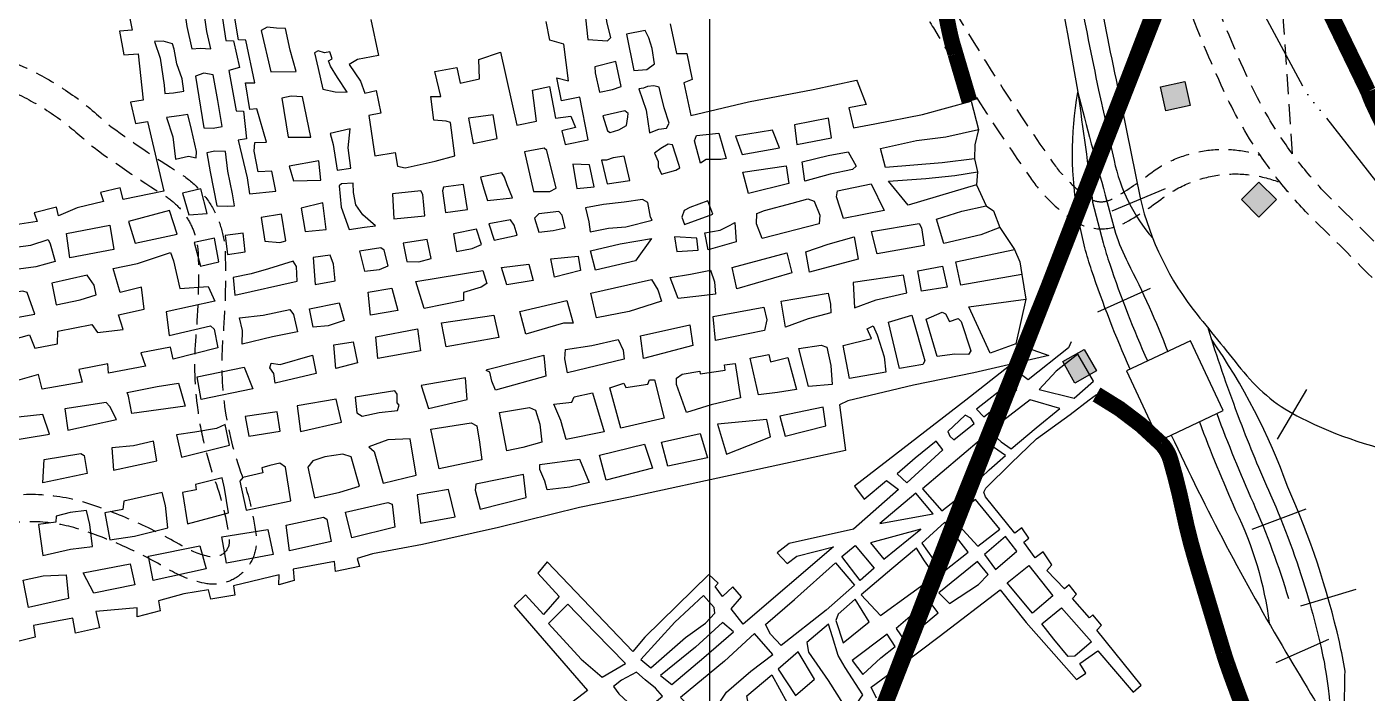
# Model space of a CAD drawing. Header units: inches. Extents: x 10131215 to 10153225, y 3476725 to 3491422.
# Drawn here: x 10147143 to 10148825, y 3484440 to 3485276 of the extents above; entities that cross this region are included whole.
import ezdxf

# ---------------------------------------------------------------- set-up
doc = ezdxf.new("R2010")
doc.units = ezdxf.units.IN
doc.header["$LTSCALE"] = 100
doc.header["$MEASUREMENT"] = 0
for name, pattern in [('CENTER', [2, 1.25, -0.25, 0.25, -0.25]), ('CENTER2', [1.125, 0.75, -0.125, 0.125, -0.125]), ('DASHED2', [0.375, 0.25, -0.125]), ('STREAM', [1.5, 1, -0.125, 0, -0.125, 0, -0.125, 0, -0.125])]:
    doc.linetypes.add(name, pattern=pattern)
doc.layers.get('0').update_dxf_attribs({"color": 60, "linetype": 'CONTINUOUS'})
for name, color, linetype in [('BOUNDARY-CITY', 251, 'CENTER2'), ('BUILDINGS', 7, 'CONTINUOUS'), ('GRID COORDINATES-VA SOUTH NAD27', 252, 'CONTINUOUS'), ('MINE WORKINGS-ADJACENT-GREGORY COAL-6690', 251, 'CONTINUOUS'), ('MINE WORKINGS-ADJACENT-SLICK LIZARD-OM429', 251, 'CONTINUOUS'), ('OUTCROP-UPPER MASON-IMBODEN', 7, 'CONTINUOUS'), ('PROPERTY LINES-MINERAL', 1, 'CENTER'), ('RAILROADS', 30, 'CONTINUOUS'), ('ROADS', 34, 'DASHED2'), ('WATER-SURFACE', 140, 'STREAM')]:
    doc.layers.add(name, color=color, linetype=linetype)

# ---------------------------------------------------------------- blocks, each defined once
blk = doc.blocks.new('RRTIC')
blk.add_line((0, -36.2), (0, 36.2))

msp = doc.modelspace()

# ---------------------------------------------------------------- linework, layer by layer
at = {"layer": 'BOUNDARY-CITY', "const_width": 10.3, "flags": 128}
msp.add_lwpolyline([(10148420.8, 3484951.7), (10148777.9, 3485880.1), (10148796.5, 3485897.3), (10149368.4, 3485676.6), (10150282.5, 3485316.3), (10149776.3, 3483985.3), (10149438.3, 3483084.8), (10149398.1, 3482978.8), (10148582.1, 3483281.3), (10147875.8, 3483547), (10148313, 3484683.6)], close=True, dxfattribs=at)
at = {"layer": 'BUILDINGS'}
for points in [[(10148566, 3485200.3), (10148596.2, 3485207.1), (10148602.9, 3485176.8), (10148572.7, 3485170.1)], [(10148667.5, 3485058.8), (10148689.4, 3485080.7), (10148711.3, 3485058.8), (10148689.4, 3485036.9)], [(10148458.5, 3484828.8), (10148443.2, 3484855.7), (10148470.2, 3484871), (10148485.4, 3484844)]]:
    msp.add_lwpolyline(points, close=True, dxfattribs=at)
for points in [[(10148596.2, 3485207.1), (10148602.9, 3485176.8), (10148566, 3485200.3), (10148572.7, 3485170.1)], [(10148689.4, 3485080.7), (10148711.3, 3485058.8), (10148667.5, 3485058.8), (10148689.4, 3485036.9)], [(10148443.2, 3484855.7), (10148470.2, 3484871), (10148458.5, 3484828.8), (10148485.4, 3484844)]]:
    msp.add_solid(points, dxfattribs=at)
at = {"layer": 'GRID COORDINATES-VA SOUTH NAD27'}
msp.add_line((10148000, 3476730), (10148000, 3490730), dxfattribs=at)
at = {"layer": 'MINE WORKINGS-ADJACENT-GREGORY COAL-6690', "flags": 128}
for points in [[(10147264.6, 3485323.9), (10147275.1, 3485271.3), (10147259, 3485270.1), (10147264.7, 3485240.6), (10147282.4, 3485241.8), (10147288.8, 3485183.5), (10147273.1, 3485180.9), (10147279.1, 3485154.2), (10147294.3, 3485156.9), (10147314.9, 3485069.3), (10147263.6, 3485059.2), (10147259.8, 3485073.7), (10147235.4, 3485067.6), (10147239.2, 3485056.5), (10147206, 3485048.6), (10147182.4, 3485038.4), (10147179.9, 3485049.3), (10147151.9, 3485042.3), (10147155.9, 3485031.5), (10147106.4, 3485023.9)], [(10147386.2, 3485299.7), (10147392.5, 3485258.2), (10147402.3, 3485258), (10147409.7, 3485224.4), (10147396.5, 3485220.8), (10147405.4, 3485170.1), (10147414.8, 3485169.7), (10147418.4, 3485135.2), (10147408.1, 3485133.2), (10147419.4, 3485086.3), (10147422.4, 3485066.3), (10147455.2, 3485069.4), (10147450.2, 3485094.4), (10147433.2, 3485093.6), (10147428.2, 3485119.8), (10147429.1, 3485130.5), (10147443.6, 3485130.7), (10147431.6, 3485172.7), (10147422.9, 3485171.9), (10147417.3, 3485205.3), (10147429, 3485205.4), (10147417.5, 3485259), (10147408.6, 3485259.3), (10147403.6, 3485288.8)], [(10147574.5, 3485284.8), (10147584.4, 3485239.4), (10147557.8, 3485234.4), (10147547.3, 3485228.4), (10147561.6, 3485207.3), (10147567, 3485192.5), (10147581.1, 3485195.5), (10147587.3, 3485167.3), (10147572.2, 3485164.3), (10147579.7, 3485113.6), (10147605.1, 3485118), (10147607.9, 3485100.7), (10147617.9, 3485098.6), (10147655.3, 3485107), (10147679.9, 3485113.7), (10147674.5, 3485155.5), (10147669, 3485157.4), (10147653.9, 3485158.3), (10147650, 3485188.3), (10147662.6, 3485188), (10147655.1, 3485219.4), (10147682.4, 3485224.6), (10147686.9, 3485204.9), (10147711.2, 3485210.2), (10147710.1, 3485234.5), (10147737.4, 3485243.6), (10147757.7, 3485152.4), (10147782.4, 3485157.1), (10147777.7, 3485196.2), (10147798.8, 3485200.7), (10147806.3, 3485161.1), (10147825.5, 3485163.7), (10147831.4, 3485149.4), (10147814.4, 3485145.3), (10147818.6, 3485127.9), (10147847.4, 3485133.9), (10147836.8, 3485187.5), (10147813.9, 3485182.9), (10147808.2, 3485211.7), (10147822.7, 3485207.9), (10147816.9, 3485253.6), (10147799.5, 3485258.8), (10147794.6, 3485282.1)], [(10147950.5, 3485279.5), (10147958.5, 3485242), (10147971.4, 3485242.2), (10147978, 3485209.7), (10147967.4, 3485205.2), (10147976.5, 3485164.2), (10148048.8, 3485181.4), (10148129.8, 3485197), (10148184.3, 3485208.8), (10148185.3, 3485207.6), (10148196.3, 3485178.2), (10148174.8, 3485174), (10148180.5, 3485148.7), (10148207.4, 3485154.1), (10148267.1, 3485165.7), (10148328.3, 3485182.3), (10148337.3, 3485146.8), (10148332.6, 3485127.7), (10148332.6, 3485127.7), (10148332.2, 3485110), (10148336.1, 3485093.5), (10148335.1, 3485077.4), (10148346.9, 3485051), (10148356.2, 3485044.7), (10148364.2, 3485023.8), (10148382.7, 3484996.4), (10148389.3, 3484980.7), (10148391.6, 3484964.9), (10148397, 3484933.9), (10148384.1, 3484877.8), (10148425.8, 3484863.4)], [(10147101, 3484876.9), (10147146, 3484889.1), (10147153, 3484872.7), (10147181.1, 3484877.8), (10147181.8, 3484893.9), (10147224.2, 3484902.3), (10147231.7, 3484892), (10147263.7, 3484895.9), (10147258, 3484914.5), (10147290, 3484921.4), (10147286.9, 3484949), (10147259.8, 3484942.5), (10147251.1, 3484972.3), (10147281.8, 3484978.7), (10147323.1, 3484992.4), (10147327, 3484982.1), (10147335, 3484947.3), (10147370.6, 3484949.8), (10147378.6, 3484931.6), (10147317.5, 3484918.1), (10147321.6, 3484888.5), (10147373.3, 3484900.5), (10147378, 3484896.5), (10147382.4, 3484872.9), (10147326.6, 3484858.7), (10147323, 3484873.9), (10147285.8, 3484866.7), (10147291.8, 3484849.9), (10147245.5, 3484841.3), (10147244.4, 3484853.1), (10147208.1, 3484846), (10147212.1, 3484829.9), (10147162.1, 3484821.1), (10147157.6, 3484839.7), (10147125.4, 3484830.3)], [(10148425.8, 3484863.4), (10148331.6, 3484841.8), (10148255.9, 3484826.2), (10148173.5, 3484806.6), (10148163.1, 3484801.3), (10148170.4, 3484744.1), (10147900.2, 3484685.6), (10147836.7, 3484672.8), (10147735, 3484647.5), (10147639.6, 3484626.4), (10147576.8, 3484614.5), (10147557.3, 3484608.8), (10147560.2, 3484598.7), (10147530.1, 3484592.3), (10147528.9, 3484605), (10147477, 3484595.3), (10147478.5, 3484581.3), (10147459, 3484575.7), (10147459.7, 3484588.4), (10147402.4, 3484574.3), (10147403.7, 3484562.9), (10147373.7, 3484557.7), (10147370.8, 3484569.4), (10147339.8, 3484564.3), (10147307.9, 3484555.7), (10147310, 3484543.1), (10147281.1, 3484535.7), (10147281.4, 3484546.7), (10147229.4, 3484542.1), (10147234, 3484521.8), (10147203.7, 3484515.1), (10147200.4, 3484533.9), (10147151, 3484524.8), (10147153.2, 3484510), (10147128.2, 3484503.7)]]:
    msp.add_lwpolyline(points, dxfattribs=at)
for points in [[(10147339.4, 3485304.9), (10147343.7, 3485276), (10147349.8, 3485248.1), (10147360.4, 3485248.9), (10147373.7, 3485247.8), (10147368.7, 3485269.7), (10147365.4, 3485293.1), (10147364.5, 3485300.5), (10147352.9, 3485304.2), (10147344.8, 3485305.7)], [(10147838.9, 3485305.7), (10147843.9, 3485286.8), (10147847.1, 3485259.8), (10147871.8, 3485258.1), (10147876, 3485262.3), (10147871, 3485281.8), (10147868.2, 3485307.4), (10147854.1, 3485308.5)], [(10147467.7, 3485273.5), (10147456.4, 3485274), (10147444.5, 3485275.3), (10147437.1, 3485271.1), (10147448.9, 3485219.3), (10147480.9, 3485219.6), (10147473.2, 3485246.4)], [(10147919.1, 3485270.8), (10147895.7, 3485266.2), (10147904.6, 3485220.6), (10147921, 3485222), (10147930.7, 3485229.2), (10147927.6, 3485248.5), (10147923.7, 3485261.9)], [(10147325.7, 3485254.1), (10147314.1, 3485257.6), (10147303, 3485257.2), (10147310.2, 3485236.1), (10147315.2, 3485202.2), (10147316, 3485192), (10147327.1, 3485192.9), (10147339.7, 3485194.7), (10147337.6, 3485210.4), (10147331, 3485229.2), (10147327.8, 3485247.7)], [(10147523, 3485244), (10147516.6, 3485243), (10147508.7, 3485245.5), (10147503.9, 3485242.8), (10147508.4, 3485223.2), (10147514.4, 3485197.2), (10147529.9, 3485194.1), (10147544.9, 3485193.8), (10147532.9, 3485211.9), (10147523.8, 3485226.3), (10147521.4, 3485232.8), (10147526.1, 3485235.6)], [(10147882.3, 3485232.1), (10147855.7, 3485225.5), (10147856.4, 3485217.9), (10147861.5, 3485193.7), (10147877.8, 3485196.8), (10147888.9, 3485200.6)], [(10147376.6, 3485215.5), (10147364.9, 3485217.5), (10147354.5, 3485213.5), (10147365, 3485148.9), (10147376.8, 3485148.5), (10147388.1, 3485150.4), (10147382.6, 3485183.3)], [(10147462.9, 3485185.9), (10147470.7, 3485137.3), (10147499.1, 3485137.1), (10147488.7, 3485187.9), (10147474.8, 3485188.6)], [(10147910.9, 3485197.7), (10147920.3, 3485171.1), (10147924.5, 3485142.5), (10147936.3, 3485147.1), (10147945.8, 3485148.5), (10147949.2, 3485154.9), (10147942.7, 3485174), (10147938.1, 3485192.7), (10147936.6, 3485200), (10147929.7, 3485201.7), (10147921.9, 3485200.8), (10147916.9, 3485198.7)], [(10147893.6, 3485170.3), (10147865.7, 3485164), (10147871.6, 3485145.3), (10147875, 3485143), (10147886, 3485146.4), (10147895.4, 3485151.6), (10147897.2, 3485162.8), (10147897.5, 3485167)], [(10147344.8, 3485165.6), (10147333.9, 3485164), (10147318.1, 3485161.9), (10147326.2, 3485137.4), (10147329.4, 3485109.7), (10147345.9, 3485113.4), (10147355.5, 3485111.1), (10147355.9, 3485119.4), (10147349.3, 3485146.8)], [(10147697.3, 3485160.9), (10147703.1, 3485129.2), (10147733.2, 3485135.4), (10147728.1, 3485165.2)], [(10148106.5, 3485152.5), (10148109.5, 3485128.1), (10148152.7, 3485136.4), (10148149.2, 3485160.8)], [(10147548.7, 3485147.8), (10147523.7, 3485141.9), (10147527.5, 3485127.8), (10147532.5, 3485095.8), (10147549.7, 3485098.3), (10147546.2, 3485123.8)], [(10148011.3, 3485142.2), (10148020.5, 3485110.4), (10148014.1, 3485109.2), (10147995.7, 3485109.1), (10147988.3, 3485104.5), (10147981, 3485132.5), (10147983.3, 3485139.4)], [(10148079, 3485145.8), (10148032.4, 3485138.6), (10148040.8, 3485115.3), (10148087.4, 3485123.8)], [(10148337.3, 3485146.8), (10148332.6, 3485127.7), (10148332.2, 3485110), (10148291.6, 3485105.1), (10148220.5, 3485099), (10148214.2, 3485122.9), (10148259.4, 3485132.8), (10148296.4, 3485137.6)], [(10147392.3, 3485119.1), (10147378.9, 3485119.8), (10147368.8, 3485117.6), (10147372.8, 3485093.6), (10147381.5, 3485051.1), (10147394.6, 3485050.7), (10147403.5, 3485051), (10147401.1, 3485066.2), (10147395.3, 3485094.7)], [(10147767.7, 3485118.8), (10147778.6, 3485069.1), (10147799.3, 3485069), (10147807.2, 3485073.2), (10147795.7, 3485120.4), (10147792, 3485123.5)], [(10147930.6, 3485117.3), (10147935.3, 3485106.7), (10147935.4, 3485100), (10147939.6, 3485090.9), (10147957.4, 3485095.8), (10147962.3, 3485098.7), (10147961.2, 3485102.8), (10147953.1, 3485127.7), (10147947.7, 3485128.5), (10147938.8, 3485123.1)], [(10148119.5, 3485081.8), (10148116, 3485106.4), (10148148.7, 3485114.2), (10148173.6, 3485118.9), (10148183.8, 3485100.7), (10148179.4, 3485096.6), (10148151.4, 3485090.9)], [(10147509.3, 3485107.6), (10147472.1, 3485101), (10147477.6, 3485082.3), (10147511.7, 3485083.3)], [(10147848.9, 3485102.5), (10147828.1, 3485103.3), (10147833.3, 3485072.8), (10147854.8, 3485075)], [(10147892.6, 3485113.3), (10147879, 3485111.3), (10147870.4, 3485108.3), (10147864.1, 3485108.4), (10147871.2, 3485078.6), (10147899.8, 3485082.7)], [(10147712.3, 3485087.1), (10147716.3, 3485072.2), (10147721.2, 3485057.7), (10147752.6, 3485061), (10147745.8, 3485077.4), (10147742.2, 3485086.8), (10147739.1, 3485092.4)], [(10148048.8, 3485066.4), (10148041.6, 3485093.4), (10148095.9, 3485101.2), (10148099.2, 3485079.1)], [(10148335.1, 3485077.4), (10148304, 3485068.4), (10148249.1, 3485051.8), (10148224.5, 3485082), (10148271.5, 3485085.2), (10148307.8, 3485089.1), (10148336.1, 3485093.5)], [(10147361.4, 3485072.3), (10147338, 3485067.1), (10147346.2, 3485039.7), (10147369.1, 3485041.5)], [(10147552.4, 3485079.3), (10147537.7, 3485078.8), (10147535, 3485076), (10147537.5, 3485049.3), (10147547.6, 3485021.2), (10147566.8, 3485024.2), (10147580.4, 3485026), (10147564.4, 3485039.8), (10147555.8, 3485052.5), (10147552.8, 3485067.9)], [(10147601.6, 3485066.2), (10147603.6, 3485034.6), (10147642.5, 3485038.5), (10147639.9, 3485065.1), (10147637.5, 3485070)], [(10147690.8, 3485077.9), (10147665.9, 3485074.4), (10147664.4, 3485069.9), (10147668.4, 3485042.9), (10147695.9, 3485046.5)], [(10148218.8, 3485045.3), (10148168, 3485035.1), (10148159.3, 3485062.3), (10148160.6, 3485070), (10148202.6, 3485078.7)], [(10147514.3, 3485054.9), (10147487, 3485048.2), (10147492.3, 3485018.8), (10147518.4, 3485021.4)], [(10147844.1, 3485048.6), (10147848.2, 3485030.9), (10147850.1, 3485018.6), (10147873.1, 3485023.2), (10147894.5, 3485024.7), (10147927.9, 3485032.9), (10147925.6, 3485036.7), (10147922.2, 3485055.1), (10147915.6, 3485058.9), (10147892.8, 3485055.8), (10147866.6, 3485052.7)], [(10148004, 3485040.7), (10147997.8, 3485057.4), (10147975.1, 3485048.9), (10147968.1, 3485045), (10147965.1, 3485036.7), (10147968.5, 3485027.8)], [(10148131.2, 3485057), (10148138.4, 3485039.5), (10148137.5, 3485028.6), (10148066, 3485009.9), (10148058.9, 3485028.5), (10148059.2, 3485041.5), (10148068.8, 3485045.3), (10148103.3, 3485054.3), (10148123.2, 3485060)], [(10148364.2, 3485023.8), (10148340.2, 3485014.7), (10148293.9, 3485003.8), (10148284.5, 3485034.2), (10148316.3, 3485044.2), (10148346.9, 3485051), (10148356.2, 3485044.7)], [(10147321.9, 3485045.1), (10147270.6, 3485031.6), (10147278.6, 3485004.2), (10147331.7, 3485015.5)], [(10147462.4, 3485040.5), (10147437, 3485036.4), (10147441.7, 3485006.7), (10147460.3, 3485005.2), (10147468.1, 3485007.2)], [(10147785.3, 3485041.1), (10147780.2, 3485035.6), (10147785.5, 3485018), (10147803.6, 3485020.2), (10147818.7, 3485023.4), (10147814.7, 3485039.4), (10147810.6, 3485044)], [(10147196.6, 3484985.8), (10147192.5, 3485016.2), (10147246.9, 3485026.7), (10147252, 3484996.3)], [(10147678.3, 3485016), (10147682.2, 3484993.8), (10147702, 3484997.7), (10147713.6, 3485002.6), (10147707.4, 3485021.6)], [(10147722.8, 3485028.3), (10147729.4, 3485008.2), (10147758.1, 3485014.2), (10147754.5, 3485026.9), (10147749.9, 3485033.4)], [(10148031.5, 3485030.3), (10148033, 3485005.9), (10147998.2, 3484995.7), (10147994, 3485017), (10148013.2, 3485020.6), (10148025.6, 3485026.7)], [(10148210.4, 3484990.9), (10148203.2, 3485018.7), (10148262.8, 3485028.9), (10148265.9, 3485023.5), (10148269, 3485001.3)], [(10147126.1, 3484970.8), (10147119, 3484997.8), (10147148, 3485001.6), (10147169.6, 3485008.8), (10147172, 3485003.2), (10147178.2, 3484981.3), (10147153.9, 3484974.5)], [(10147383.6, 3484980.9), (10147378.2, 3485010.6), (10147353, 3485004.9), (10147360.8, 3484975.4)], [(10147414.5, 3485016.7), (10147391.6, 3485014), (10147394.8, 3484989.9), (10147417, 3484993.3)], [(10147615.1, 3485004.2), (10147619.8, 3484981.3), (10147635, 3484980.7), (10147650.5, 3484984.8), (10147645.5, 3485008.8)], [(10147926.9, 3485009.9), (10147907, 3484982.2), (10147856.5, 3484970.4), (10147850.2, 3484994.6), (10147887.6, 3485003.3)], [(10147983.9, 3485010.4), (10147955.8, 3485012.1), (10147958.7, 3484993.6), (10147985.3, 3484995.6)], [(10148125.4, 3484968), (10148120.6, 3484993.4), (10148148.9, 3485002.9), (10148181.2, 3485012), (10148186.3, 3484984.1)], [(10147502.4, 3484986.4), (10147504.9, 3484952.6), (10147529.7, 3484957.2), (10147527.8, 3484977.8), (10147523.7, 3484989.3)], [(10147560.3, 3484994), (10147566.7, 3484969), (10147585.4, 3484971.1), (10147596.3, 3484975.7), (10147591.4, 3484995.4), (10147587.1, 3484998.5)], [(10147834.7, 3484987.9), (10147838, 3484970.1), (10147805.2, 3484961.6), (10147800.6, 3484984.7)], [(10148033.9, 3484946.9), (10148028.2, 3484973.9), (10148097, 3484991.9), (10148103.1, 3484967.2)], [(10148391.6, 3484964.9), (10148315.1, 3484951.4), (10148309.1, 3484980.8), (10148382.7, 3484996.4), (10148389.3, 3484980.7)], [(10147401.6, 3484961.1), (10147404.1, 3484939), (10147482.2, 3484956.6), (10147481.4, 3484974.9), (10147477.3, 3484981.7), (10147446.3, 3484972.1), (10147424.3, 3484965.9)], [(10147715, 3484970), (10147720.4, 3484953.7), (10147713, 3484949.2), (10147691, 3484942.3), (10147691.1, 3484932.5), (10147641.4, 3484922.5), (10147630.9, 3484956.2)], [(10147773.1, 3484977.9), (10147778.4, 3484957.6), (10147745.3, 3484951.9), (10147738.7, 3484973.7)], [(10147960.5, 3484935), (10147950.5, 3484961), (10147975.9, 3484965.4), (10148001, 3484970.4), (10148005.8, 3484955.6), (10148007.3, 3484940.1), (10147986.4, 3484937.7)], [(10148297.9, 3484949), (10148265.7, 3484944), (10148261.1, 3484969.5), (10148292.1, 3484975.4)], [(10147174.3, 3484954.2), (10147179.6, 3484926.8), (10147209.6, 3484933.2), (10147230, 3484939.3), (10147227.3, 3484951.6), (10147218.6, 3484964.1)], [(10147857.7, 3484910.6), (10147850.9, 3484941.6), (10147927.1, 3484958.5), (10147935, 3484945.5), (10147939.4, 3484931.4), (10147898.8, 3484918.6)], [(10148180, 3484955.1), (10148181.9, 3484923.3), (10148208.8, 3484933.3), (10148247.3, 3484941.9), (10148243.4, 3484963.9)], [(10147087.1, 3484936.7), (10147086.3, 3484930.6), (10147094.5, 3484904.9), (10147152.8, 3484915.3), (10147143.3, 3484942.5), (10147137.8, 3484944.1)], [(10147601.1, 3484947.9), (10147608.7, 3484919.6), (10147574, 3484913.9), (10147571.4, 3484942.6)], [(10148148.7, 3484941.6), (10148151.6, 3484927.9), (10148152, 3484916.8), (10148123.7, 3484909.4), (10148095.1, 3484898.7), (10148089.8, 3484931.5)], [(10148397, 3484933.9), (10148384.1, 3484877.8), (10148352, 3484866.1), (10148325.1, 3484924.3)], [(10147472.8, 3484921.2), (10147477.5, 3484914.8), (10147482.4, 3484892.9), (10147451.3, 3484886.7), (10147413.1, 3484877.4), (10147413.7, 3484894.8), (10147409.9, 3484910.5), (10147439.3, 3484913.9)], [(10147534.8, 3484929.6), (10147541, 3484907.2), (10147521.2, 3484900.7), (10147502.2, 3484898.9), (10147497.8, 3484922)], [(10147769, 3484889.9), (10147761.5, 3484918.6), (10147820.5, 3484932.3), (10147828.4, 3484903.9), (10147816.6, 3484904)], [(10148068.1, 3484924), (10148071.7, 3484908.2), (10148068.7, 3484894.8), (10148007.4, 3484882.1), (10148004.4, 3484912.2)], [(10148285.7, 3484862), (10148271.6, 3484909.1), (10148291.7, 3484917.8), (10148295.9, 3484915.7), (10148300.9, 3484906.1), (10148312, 3484909.6), (10148315.6, 3484905.8), (10148327.9, 3484869.3), (10148324.7, 3484864.7), (10148307.9, 3484864.9)], [(10147669.2, 3484874.2), (10147663.4, 3484904.2), (10147729.1, 3484914.1), (10147735.1, 3484885.8)], [(10147974.9, 3484902), (10147978.8, 3484875.7), (10147916.7, 3484859.7), (10147913, 3484888.2)], [(10148175.5, 3484834.3), (10148167.6, 3484875.8), (10148203.1, 3484884.8), (10148197.7, 3484896.8), (10148205.3, 3484900.7), (10148210.2, 3484889.2), (10148219.1, 3484861.5), (10148220.9, 3484842.5)], [(10148238.4, 3484847.2), (10148224.4, 3484905), (10148253.9, 3484914), (10148269.9, 3484856.8), (10148267.5, 3484852.1)], [(10147583.5, 3484859.4), (10147581, 3484886.9), (10147633.3, 3484896.8), (10147637, 3484869.2)], [(10147885.1, 3484883.4), (10147891.4, 3484870), (10147892.8, 3484858.6), (10147821.5, 3484841.8), (10147818.1, 3484859.2), (10147819.1, 3484870.9), (10147852, 3484876.1)], [(10147530.8, 3484846.9), (10147528.1, 3484876.8), (10147552.5, 3484880.5), (10147558, 3484854)], [(10148124.2, 3484824.4), (10148111.9, 3484872.3), (10148139.7, 3484876.4), (10148147, 3484873.8), (10148152, 3484850.8), (10148153.7, 3484826.8)], [(10147454.7, 3484828.6), (10147452.9, 3484840.7), (10147447.9, 3484847.9), (10147449.4, 3484853.6), (10147460.6, 3484851.9), (10147501.4, 3484863.6), (10147505.8, 3484840.6)], [(10147791.7, 3484863.4), (10147794.2, 3484837.6), (10147731.2, 3484819.8), (10147726.5, 3484831.1), (10147723.9, 3484842.3), (10147719.3, 3484844.5), (10147720.6, 3484846), (10147791.7, 3484863.9)], [(10147970.7, 3484791.7), (10147958.3, 3484826.8), (10147958.5, 3484834.8), (10147965.6, 3484839.8), (10147987.5, 3484843.9), (10147988, 3484840.3), (10148019.3, 3484845), (10148018.6, 3484851.8), (10148031.9, 3484853.4), (10148038.5, 3484810.2), (10148001.8, 3484801.4)], [(10148061.3, 3484814.1), (10148050.8, 3484859.8), (10148074.3, 3484864.4), (10148076.1, 3484855.2), (10148098.1, 3484861), (10148108.8, 3484820.9), (10148084.9, 3484816.8)], [(10147361.7, 3484808.3), (10147356.7, 3484836.7), (10147415.5, 3484848.6), (10147426.5, 3484821.7)], [(10147693.4, 3484835.2), (10147637.7, 3484825.8), (10147646.8, 3484797), (10147695.7, 3484808.3)], [(10147888.4, 3484772.4), (10147874.6, 3484822.8), (10147892.4, 3484828.5), (10147894.6, 3484823.4), (10147922.4, 3484827.4), (10147924.6, 3484832.7), (10147930.9, 3484832.8), (10147942.9, 3484784.7)], [(10147274.6, 3484790.6), (10147270.4, 3484812.3), (10147268.8, 3484816.8), (10147306.5, 3484824.4), (10147333.1, 3484828.7), (10147341.5, 3484799.8)], [(10147607.9, 3484794.3), (10147610.2, 3484801.1), (10147607.5, 3484804.1), (10147607.5, 3484814.7), (10147604.9, 3484819), (10147555.1, 3484811.2), (10147557.1, 3484791.6), (10147563.8, 3484787.1), (10147585.2, 3484792)], [(10147820, 3484757.9), (10147813.3, 3484782), (10147804.2, 3484802.4), (10147826.8, 3484804.9), (10147829.9, 3484811.7), (10147852.8, 3484816.4), (10147867.4, 3484767.8)], [(10147190.3, 3484796.6), (10147194.1, 3484769.5), (10147255.4, 3484783.2), (10147246.8, 3484799.3), (10147242.5, 3484804.5)], [(10147537.7, 3484779.8), (10147531, 3484808.6), (10147482.3, 3484800.3), (10147486.5, 3484768.2)], [(10148088, 3484787.2), (10148094.6, 3484762.2), (10148145.9, 3484775.1), (10148142.3, 3484798.7)], [(10147108, 3484783.7), (10147112.7, 3484755.2), (10147171.3, 3484764.7), (10147162.9, 3484789.2)], [(10147460.6, 3484768.5), (10147456.9, 3484792.6), (10147417, 3484787), (10147421.5, 3484762.1)], [(10147745.3, 3484743.6), (10147736.3, 3484792), (10147773.9, 3484798.2), (10147781.4, 3484794.9), (10147786.7, 3484777.1), (10147789.3, 3484754.6), (10147765.4, 3484748)], [(10148009.6, 3484777.2), (10148021, 3484739.6), (10148076.4, 3484761.3), (10148071.5, 3484783.1)], [(10147330.7, 3484764), (10147337, 3484735.8), (10147397.1, 3484751), (10147391.9, 3484776.9), (10147380.9, 3484772), (10147353.6, 3484767.3)], [(10147660.4, 3484721.3), (10147650, 3484771), (10147700.4, 3484779), (10147707.7, 3484775.1), (10147710.9, 3484754.7), (10147713.8, 3484732.6)], [(10147947.6, 3484724.7), (10147939.4, 3484754.7), (10147988.2, 3484765.5), (10147997.3, 3484734.9)], [(10147249.6, 3484747.5), (10147251.5, 3484719.5), (10147306, 3484731.3), (10147302, 3484755.9), (10147276.5, 3484750.1)], [(10147571.9, 3484748.7), (10147578.6, 3484742.8), (10147590.3, 3484703.2), (10147631.4, 3484713.2), (10147624, 3484758.7), (10147595.8, 3484757.4)], [(10147870, 3484707), (10147861.5, 3484738.2), (10147918.3, 3484752), (10147928, 3484722)], [(10147210.5, 3484740.6), (10147214.9, 3484737.9), (10147218.4, 3484715.4), (10147162.8, 3484703.8), (10147164.7, 3484732.9)], [(10147495.5, 3484723.5), (10147503.8, 3484684.7), (10147535.7, 3484692.1), (10147560.2, 3484699.5), (10147549.9, 3484736.3), (10147539.5, 3484739.7), (10147516.8, 3484736.3), (10147502, 3484731.1)], [(10147796, 3484694.8), (10147793.1, 3484705.9), (10147786.8, 3484720.2), (10147786.9, 3484726.5), (10147836.7, 3484733.4), (10147848.7, 3484703.9), (10147824.5, 3484698.4)], [(10147413.9, 3484710.2), (10147410.3, 3484705.6), (10147418.3, 3484669.5), (10147474.2, 3484681), (10147467.7, 3484723.1), (10147460.5, 3484728.2), (10147447.7, 3484725.2), (10147437.8, 3484722.4), (10147439.1, 3484716.3)], [(10147338.2, 3484691.4), (10147344.3, 3484652.2), (10147396, 3484666.2), (10147390.8, 3484697.1), (10147387.9, 3484710), (10147354.6, 3484701.6), (10147355.2, 3484695)], [(10147706.4, 3484701.9), (10147705.5, 3484694.6), (10147711.7, 3484670.6), (10147769.6, 3484685.2), (10147766.1, 3484714.2)], [(10147240.5, 3484666.2), (10147247.1, 3484632.1), (10147278, 3484636.7), (10147319.7, 3484647.3), (10147316.8, 3484675.3), (10147312.8, 3484691.6), (10147264.4, 3484680.7), (10147263.2, 3484670.2)], [(10147632.9, 3484688.5), (10147637, 3484653), (10147680.4, 3484661.1), (10147672.1, 3484695.4)], [(10147157.6, 3484651.2), (10147162.9, 3484612.7), (10147197.8, 3484620.4), (10147225.3, 3484624), (10147221.7, 3484651.5), (10147217.6, 3484668.8), (10147197, 3484666.5), (10147179.6, 3484661.7), (10147179.1, 3484654.4)], [(10147595.9, 3484678.9), (10147601.2, 3484677.1), (10147604.6, 3484648), (10147550.6, 3484634.7), (10147542.8, 3484666.9)], [(10147515.1, 3484660.4), (10147519.5, 3484658.2), (10147524.7, 3484630.1), (10147472.7, 3484618.4), (10147468.5, 3484650.6)], [(10147445.3, 3484645.3), (10147452.1, 3484613.7), (10147393.6, 3484603), (10147387.6, 3484636.1)], [(10147360.1, 3484624.8), (10147367.8, 3484595.6), (10147301.4, 3484581.1), (10147295.7, 3484611.8)], [(10147272.4, 3484602.2), (10147278.2, 3484575.6), (10147227.1, 3484565.3), (10147213.6, 3484590.6)], [(10147192.2, 3484588.1), (10147195.3, 3484558.4), (10147144.7, 3484547.1), (10147138.2, 3484581.5), (10147163.5, 3484586.9)]]:
    msp.add_lwpolyline(points, close=True, dxfattribs=at)
at = {"layer": 'MINE WORKINGS-ADJACENT-SLICK LIZARD-OM429', "flags": 128}
for points in [[(10148453.6, 3484880.6), (10148450.3, 3484872.8), (10148399.9, 3484832.9), (10148376.4, 3484850.3), (10148321.5, 3484807.2), (10148181.9, 3484699.4), (10148193.7, 3484683.2), (10148222.1, 3484706.7), (10148236.8, 3484695.4), (10148180.6, 3484645.7), (10148099.8, 3484627.6), (10148084.5, 3484615.9), (10148097.1, 3484602.5), (10148109.4, 3484611.7), (10148155.3, 3484623.2), (10148042.1, 3484526.5), (10148026.8, 3484545.7), (10148039.7, 3484560.5), (10148028.9, 3484573.3), (10148015.9, 3484561.3), (10148006.7, 3484573.6), (10148010.5, 3484577.9), (10147998.7, 3484588.6), (10147918.4, 3484510), (10147903.7, 3484492.3), (10147796.1, 3484604.7), (10147784.4, 3484590.5), (10147810.9, 3484561.2), (10147791.2, 3484538.7), (10147768.9, 3484563.2), (10147754.4, 3484549.5), (10147846.5, 3484443.2), (10147775, 3484388.3)], [(10148202.7, 3484447.3), (10148240.2, 3484475), (10148287.9, 3484511.1), (10148364.6, 3484569.4), (10148397.3, 3484528.4), (10148460.3, 3484457), (10148472.1, 3484465), (10148464.8, 3484477.1), (10148487.3, 3484493.1), (10148531.5, 3484441.2), (10148541.5, 3484449.9), (10148486.1, 3484519), (10148491.8, 3484525.2), (10148481.1, 3484538.1), (10148476.6, 3484534.5), (10148455.2, 3484558.4), (10148460.4, 3484563.9), (10148451.1, 3484575.9), (10148445.2, 3484570.6), (10148423.1, 3484593.6), (10148429.4, 3484600.8), (10148418.6, 3484617), (10148408.6, 3484609.4), (10148394.2, 3484629.4), (10148400.6, 3484634.2), (10148391.9, 3484647.3), (10148383, 3484640.7), (10148346.3, 3484686), (10148344, 3484691.9), (10148346.5, 3484696.9), (10148378.5, 3484728.5), (10148410.3, 3484758.7), (10148452.6, 3484789.2), (10148476.4, 3484807.6), (10148485.6, 3484814.5)], [(10148209.2, 3484433.8), (10148202.7, 3484447.3)]]:
    msp.add_lwpolyline(points, dxfattribs=at)
for points in [[(10148413.6, 3484820.8), (10148457.4, 3484810), (10148481.6, 3484831.1), (10148461.9, 3484865.1), (10148435, 3484843.5)], [(10148385.6, 3484820.6), (10148375.6, 3484827.9), (10148334.9, 3484795.9), (10148343.9, 3484786.6), (10148364.7, 3484802.9)], [(10148439.6, 3484796.7), (10148402.4, 3484807.9), (10148351.3, 3484768.4), (10148366, 3484755.1), (10148378.6, 3484746.2), (10148409.6, 3484772.6)], [(10148332, 3484778.1), (10148327.7, 3484784.6), (10148320.6, 3484788.7), (10148299, 3484768), (10148301.4, 3484762.2), (10148306.3, 3484757.4)], [(10148292.8, 3484744.9), (10148284.2, 3484756.1), (10148258, 3484734.8), (10148235.5, 3484715.1), (10148247.5, 3484703.5)], [(10148371.2, 3484737.9), (10148341.2, 3484758.7), (10148267.1, 3484696.3), (10148291.2, 3484668.6), (10148322.6, 3484693.4), (10148351, 3484719.9)], [(10148280.3, 3484664.6), (10148258.9, 3484690.8), (10148213.6, 3484652.5)], [(10148364.3, 3484645.7), (10148333.7, 3484682.6), (10148304, 3484659.8), (10148336.6, 3484624.1)], [(10148324.5, 3484616.6), (10148295.3, 3484654.2), (10148266.4, 3484628), (10148280.6, 3484608.1), (10148294.8, 3484593.3)], [(10148201.8, 3484628.3), (10148218.6, 3484608.1), (10148265, 3484645.6)], [(10148385.4, 3484618.1), (10148371.3, 3484636.3), (10148345.1, 3484613.6), (10148358.8, 3484595.1)], [(10148182.5, 3484625.1), (10148206.3, 3484596.5), (10148188.9, 3484581.3), (10148166, 3484611.4)], [(10148283, 3484587), (10148269.5, 3484605.9), (10148259.7, 3484621.6), (10148228.7, 3484595.6), (10148190.3, 3484563.2), (10148214.2, 3484537.3), (10148252.6, 3484564.9)], [(10148157.8, 3484603.2), (10148181.8, 3484575.5), (10148146.2, 3484544.1), (10148089.8, 3484499.5), (10148076.5, 3484513.8), (10148070, 3484525.9), (10148106.4, 3484557.2)], [(10148349.5, 3484588.7), (10148336.2, 3484604.9), (10148287.5, 3484565.8), (10148300.9, 3484552.5), (10148337.5, 3484576.1)], [(10148373.3, 3484578.3), (10148400.4, 3484600), (10148430.8, 3484562.1), (10148405, 3484540.4)], [(10147821.8, 3484551.4), (10147797.7, 3484527.1), (10147838.8, 3484482.4), (10147865.1, 3484460), (10147894.4, 3484477), (10147856.3, 3484515.9)], [(10147992.4, 3484562.5), (10147956.3, 3484529.1), (10147913.4, 3484481.9), (10147925.9, 3484471.5), (10147969.5, 3484509.5), (10147994.9, 3484527.6), (10148006.3, 3484540.2), (10148005.5, 3484547.5)], [(10148200.1, 3484529.4), (10148182.5, 3484557.8), (10148161.1, 3484539), (10148158.5, 3484531), (10148167.7, 3484503.1)], [(10148286.8, 3484540.8), (10148275, 3484556.1), (10148234.1, 3484520.9), (10148244.3, 3484506.5), (10148266.4, 3484523.6)], [(10148416.7, 3484527), (10148441.6, 3484547), (10148479.4, 3484504.2), (10148458.3, 3484486.1), (10148450.1, 3484486), (10148432.1, 3484507.8)], [(10148016, 3484528.6), (10147982.3, 3484497.6), (10147938.1, 3484462), (10147952.3, 3484450.7), (10147992.8, 3484484.6), (10148029.9, 3484516.9)], [(10148079.2, 3484488.5), (10148056.4, 3484514.5), (10148018.4, 3484480.1), (10147963.5, 3484434.3), (10147990.7, 3484406.1), (10148003.8, 3484415.8), (10148021.2, 3484441.2), (10148051.6, 3484467.6)], [(10148149, 3484526.4), (10148121.9, 3484503.3), (10148124.2, 3484491.4), (10148148.7, 3484455.7), (10148175.4, 3484413.5), (10148192.3, 3484437.8), (10148169.9, 3484472.1), (10148161.1, 3484487.3), (10148154.1, 3484510.6)], [(10148232.9, 3484498.4), (10148222.9, 3484513.9), (10148178.7, 3484480.8), (10148192.2, 3484463.4), (10148215, 3484484.2)], [(10148111.1, 3484491.5), (10148086, 3484469.9), (10148107.7, 3484436.9), (10148131.4, 3484457.6)], [(10147908.3, 3484466.3), (10147889.1, 3484456), (10147879.3, 3484448.3), (10147885.9, 3484438.9), (10147913.4, 3484413.7), (10147940.7, 3484435.9), (10147932.1, 3484446.1), (10147918.8, 3484456.4)], [(10148097.2, 3484427.8), (10148081.1, 3484413.3), (10148067.4, 3484399.6), (10148053.8, 3484418.6), (10148048.2, 3484427.4), (10148046.5, 3484436.4), (10148078, 3484462.7)]]:
    msp.add_lwpolyline(points, close=True, dxfattribs=at)
at = {"layer": 'OUTCROP-UPPER MASON-IMBODEN', "flags": 128}
for points in [[(10148860.2, 3485122.7, 20, 20, -0.004143), (10148834.9, 3485174.4, 20, 20, -0.02577), (10148826.5, 3485194.6, 20, 20, 0), (10148732.9, 3485387.5, 20, 20, 0)], [(10148297, 3485289.6, 20, 20, 0.012175), (10148302.4, 3485263.3, 20, 20, 0.020945), (10148306.6, 3485248, 20, 20, -0.012866), (10148308.5, 3485241.5, 20, 20, 0), (10148326.2, 3485181.8, 0, 0, 0)]]:
    msp.add_lwpolyline(points, format="xyseb", dxfattribs=at)
at = {"layer": 'OUTCROP-UPPER MASON-IMBODEN', "const_width": 20}
msp.add_lwpolyline([(10148485.6, 3484814.5, -0.071139), (10148566.6, 3484752.9, -0.122038), (10148578.6, 3484732.1, -0.019256), (10148594.6, 3484667.9, 0.021097), (10148609.3, 3484609.3, 0.001467), (10148644.8, 3484491.3, 0.01026), (10148650.3, 3484474.6, 0.004668), (10148658.5, 3484451.8, 0.000872), (10148703.9, 3484330, 0.00871)], format="xyb", dxfattribs=at)
at = {"layer": 'PROPERTY LINES-MINERAL', "const_width": 20}
msp.add_lwpolyline([(10145852.5, 3477967.3), (10145477.2, 3478389.8), (10145524.1, 3478706.3), (10145289.6, 3479034.6), (10145840.8, 3479480), (10148022.2, 3482000.3), (10147875.8, 3483547), (10148796.5, 3485897.3), (10149467.1, 3485637.7), (10150064.7, 3487307.4), (10148434.5, 3489312), (10147050.6, 3488960.3), (10144259.3, 3488972), (10142693.6, 3487741), (10142154.1, 3487776.2), (10140301, 3489311.8), (10137154.3, 3489311.8)], dxfattribs=at)
at = {"layer": 'RAILROADS', "flags": 128}
for points in [[(10148113.7, 3486862.7, -0.009094), (10148128.7, 3486766.2, 0.0684), (10148148.9, 3486693.9, -0.046085), (10148176.5, 3486609.6), (10148181.5, 3486589.2, -0.008054), (10148186.1, 3486566.8, 0.021079), (10148256.4, 3486266.8, -0.033184), (10148310.5, 3486007.9, -0.009989), (10148383.1, 3485646.4, -0.004614), (10148417.3, 3485445.2, 0.008818), (10148449.3, 3485266.7), (10148461.9, 3485193.5, -0.005404), (10148480.7, 3485055.6), (10148494, 3485004.6, 0.016073), (10148502.1, 3484977.9, 0.024035), (10148549.6, 3484856.5, 0.021729)], [(10148141.3, 3486713.4, -0.143309), (10148189.9, 3486642.4), (10148199.8, 3486615.3), (10148204.8, 3486594.7, -0.008135), (10148209.7, 3486571.3, 0.021079), (10148279.5, 3486273.3, -0.033067), (10148334.1, 3486012.2, -0.009964), (10148406.7, 3485650.6, -0.004614), (10148441, 3485449, 0.012567), (10148488.2, 3485196.2, -0.001901), (10148507.6, 3485107.8, 0.126269), (10148556.2, 3485010.4, 2.121025)], [(10148233.2, 3486575.8, 0.021079), (10148302.6, 3486279.7, -0.032952), (10148357.7, 3486016.5, -0.009939), (10148430.3, 3485654.8, -0.004614), (10148464.7, 3485452.8, 0.013908), (10148517.5, 3485174.5), (10148540.3, 3485061.1, 0.112696), (10148611.7, 3484914.9, 0.000953), (10148670.5, 3484842.3, 0.107253), (10148742.1, 3484785, 0.070201), (10148886.2, 3484737.1, 0.109286)], [(10148527.9, 3484846.3, -0.024115), (10148479.4, 3484970.2, -0.016073), (10148470.9, 3484998.4), (10148462.6, 3485035.7, -0.086919), (10148461.9, 3485193.5, 0.002821), (10148496.5, 3485064.6), (10148509.3, 3485016.8, 0.029343), (10148524.8, 3484979.8, -0.027085), (10148575.1, 3484868, 0.024035)], [(10148625.1, 3484898.3, 0.015008), (10148662.3, 3484790), (10148665.5, 3484781.5, 0.013196), (10148703.9, 3484688.5, -0.0318), (10148749.5, 3484565.3), (10148753.3, 3484552.2, -0.01332), (10148767, 3484498.9, -0.016565), (10148773.8, 3484463.8), (10148776.3, 3484446.2, -0.080829), (10148770.1, 3484273.1, -0.069563), (10148713.1, 3484109.7, -0.023549), (10148652.7, 3484004.6, 0.045326), (10148618.5, 3483938.6, 0.076665), (10148591.6, 3483826.2, 0.008567), (10148585, 3483723.6, 0.065536), (10148598.9, 3483556.3, -0.007607), (10148658.5, 3483260.6, -0.039709)], [(10148793.8, 3484373.2, 0.014998), (10148797.5, 3484467.6, 0.016565), (10148790.4, 3484504.2, 0.048439), (10148725.8, 3484698.2, 0.06552), (10148629.7, 3484883.8)], [(10148636.5, 3484790.5, 0.015618), (10148682, 3484678.8, -0.0318), (10148726.5, 3484558.4, -0.0318)], [(10148614.7, 3484780.2, 0.015359), (10148660.1, 3484669, -0.084183), (10148702.2, 3484527.6)], [(10148579.4, 3484763.6, 0.025007), (10148723.4, 3484491.3, 0.000499), (10148793.8, 3484373.2, 0.014998)], [(10148822.8, 3484353.7, -0.001762), (10148997.7, 3484606.1, -0.105603), (10149064.3, 3484652.9, 2.352959)]]:
    msp.add_lwpolyline(points, format="xyb", dxfattribs=at)
msp.add_lwpolyline([(10148523, 3484844), (10148564.2, 3484756.4), (10148644.7, 3484794.3), (10148603.5, 3484881.9), (10148523, 3484844)], dxfattribs=at)
at = {"layer": 'ROADS', "flags": 128}
for points in [[(10148731.6, 3485116.2), (10148720.8, 3485276.2, -0.021283), (10148715.7, 3485481.2, 0.028467), (10148710.8, 3485607.3, -0.02873), (10148701, 3485861.1, -0.019733), (10148723.3, 3486242.9, 0.023132), (10148739.4, 3486554.4, 0.186024), (10148695.5, 3486670.4, -0.071521), (10148599, 3486815.3, -0.197338), (10148589.3, 3486990.3, 0.084864), (10148593.8, 3487016.9, 0.304102), (10148549.5, 3487082.5, -0.116256), (10148414.1, 3487178.7, -0.140943), (10148397.1, 3487214.7, 0.06171), (10148360.2, 3487340.4, 0.183051), (10148328, 3487373.6, -0.100725), (10148184.6, 3487480.2, -0.224359), (10148131.5, 3487658.6, 0.204037), (10148118.5, 3487709.5, -0.161389), (10148003.7, 3487860.2, 0.306687), (10147935.3, 3487911.7, 0.037706), (10147884.9, 3487910.4, -0.086778), (10147831.4, 3487914.2, -0.267986), (10147771.6, 3487972.1, -0.024404), (10147721.6, 3488186.1, -3.558349)], [(10149163.2, 3484648.3, 0.050223), (10149007.1, 3484829.7, -0.014655), (10148929.4, 3484908, 0.012313), (10148787.5, 3485052.4, -0.054754), (10148715.5, 3485139.1, -0.039938), (10148673, 3485216.4, -0.016821), (10148627.1, 3485328.1, 0.015954), (10148557.1, 3485499.4, -0.016462), (10148510.4, 3485613.8, -0.041765), (10148441.8, 3485860.8, -0.019845), (10148402.4, 3486125.5, -0.029609), (10148397.4, 3486228, 0.025539), (10148391.3, 3486376.4, 0.054835), (10148342.6, 3486615.2, 0.020794), (10148268.4, 3486776.1, 0.017781), (10148154.4, 3486980.6, 0.033856), (10148034.2, 3487152, 0.019163), (10147950, 3487248.4, -0.3979)], [(10149134.9, 3484629.6, 0.050023), (10148983.7, 3484805.1, -0.014655), (10148904.6, 3484884.8, 0.012313), (10148763.9, 3485027.9, -0.054754), (10148687.2, 3485120.4, -0.039938), (10148642.1, 3485202.4, -0.016821), (10148595.3, 3485316.3, 0.015954), (10148526.1, 3485485.5, -0.016462), (10148478.6, 3485602.1, -0.041765), (10148408.5, 3485854.5, -0.019845), (10148368.7, 3486121.9, -0.029609), (10148363.4, 3486228.4, 0.025539), (10148357.5, 3486373.3, 0.054523), (10148310.6, 3486603.5, 0.020632), (10148238.2, 3486760.6, 0.017781), (10148125.4, 3486963, 0.033856), (10148007.8, 3487130.6, 0.019949), (10147921.7, 3487228.9, 0.021414)], [(10145422.4, 3486111.2, 0.017696), (10145406.1, 3486028.7, 0.175224), (10145414.8, 3485983, 0.146711), (10145453.2, 3485947.5, 0.040541), (10145523.3, 3485920.1, -0.24406), (10145610.5, 3485835.3, 0.155144), (10145655.8, 3485773, 0.084772), (10145713.3, 3485744.1, -0.027046), (10145760.4, 3485727, -0.118791), (10145841.9, 3485666.2, 0.038414), (10145911.1, 3485594.9, 0.049183), (10145965.3, 3485555.8, 0.037261), (10146012, 3485533.1, -0.140463), (10146116.8, 3485452.3, -0.088238), (10146161.3, 3485362.2, 0.031037), (10146210.2, 3485226, 0.048728), (10146238.7, 3485174.4, 0.116203), (10146303, 3485115.9, 0.16463), (10146373.9, 3485103, 0.061455), (10146476.9, 3485131.4, -0.0276), (10146521.6, 3485147.1, -0.094918), (10146620.8, 3485156.3, 0.089226), (10146728.3, 3485165, 0.039366), (10146790, 3485186.6, -0.009042), (10146870.3, 3485220.5, -0.128682), (10146986.5, 3485235, -0.083976), (10147136.9, 3485188.5, -0.076663), (10147221.3, 3485128.3, 0.016657), (10147316.5, 3485063.3, -0.248806), (10147357.8, 3484990.8, -0.028786), (10147354.9, 3484887.3, 0.051645), (10147356.5, 3484801, 0.056324), (10147379.2, 3484705.8, -0.054169), (10147396.8, 3484633.3, -0.517486), (10147372.7, 3484610.9, -0.080533), (10147337.3, 3484624.7, 0.053248), (10147221.9, 3484676.9, 0.129739), (10147100, 3484684.3, -0.08877), (10147026.2, 3484682.7, -0.243724), (10146946.6, 3484741.3, -0.120367), (10146931, 3484811.7, 0.08355), (10146923.9, 3484860.1, 0.487312), (10146857.1, 3484884.6, 0.195987), (10146833.8, 3484852.5, -0.017155), (10146814.9, 3484785.4, -0.050536), (10146779.1, 3484703.2, -0.165728), (10146701.7, 3484633.7, -0.081457), (10146655.2, 3484622.4, 0.073447), (10146586.2, 3484606.7, -0.046482), (10146565.8, 3484600.8, 0.389898), (10146538.8, 3484564.8, 0.308362), (10146578, 3484518.1, -0.0009), (10146638.9, 3484500.9, -0.147529), (10146728.9, 3484443.1, -0.041261), (10146796.9, 3484349, 0.029387), (10146829.1, 3484302, 0.122166), (10146901.1, 3484245.2, -0.010301), (10146993.3, 3484201.2, -0.038821), (10147088.2, 3484143.9, -0.038005), (10147191.3, 3484057.5, -0.049732), (10147298.4, 3483930, -0.023703), (10147403.8, 3483758.7, -0.038644), (10147482.7, 3483585.4, -0.054103), (10147522.1, 3483426.1, -0.013919), (10147535, 3483305, -0.02181), (10147541.9, 3483109.9, -0.013482), (10147539.2, 3483035, -0.066874), (10147510.6, 3482890.5, -0.07581), (10147471.8, 3482816.1, -0.021763), (10147428.6, 3482762.2, 0.246186), (10147405.3, 3482665.4, 0.023218), (10147435.9, 3482563.5, 0.030807), (10147488.9, 3482438.2, 0.034279), (10147546.2, 3482340.5, 0.064303), (10147630.7, 3482245.5, 0.040545), (10147762.4, 3482148.6, 0.055942), (10147817.3, 3482122.6, -0.228612), (10147880.7, 3482060, -0.067688), (10147899.5, 3481970.7, 0.077372), (10147916.4, 3481897.4, 0.222444), (10147977.9, 3481839.8, 0.130653), (10148050.7, 3481835.8, 0.075902), (10148140.1, 3481869.2, 0.048977), (10148205.1, 3481914.3, -0.195185), (10148290, 3481942.3, -0.131323), (10148330.8, 3481928.4, 11.437793)], [(10145455.5, 3486103.5, 0.017696), (10145439.7, 3486023.3, 0.175224), (10145444, 3486000.3, 0.146711), (10145468.1, 3485978.1, 0.040541), (10145533.1, 3485952.6, -0.24406), (10145642.7, 3485846, 0.155144), (10145675.9, 3485800.4, 0.084772), (10145723.2, 3485776.7, -0.027046), (10145773.7, 3485758.2, -0.118791), (10145868, 3485687.9, 0.038414), (10145933.5, 3485620.4, 0.049183), (10145982.3, 3485585.2, 0.037261), (10146024.5, 3485564.7, -0.140463), (10146144.1, 3485472.4, -0.088238), (10146193.9, 3485371.7, 0.031037), (10146241.4, 3485239.5, 0.048728), (10146266.7, 3485193.6, 0.116203), (10146319.4, 3485145.7, 0.16463), (10146368.9, 3485136.6, 0.061455), (10146463.9, 3485162.9, -0.0276), (10146512.1, 3485179.7, -0.094918), (10146624.1, 3485190.1, 0.089226), (10146719.6, 3485197.8, 0.039366), (10146776.2, 3485217.7, -0.009042), (10146857.7, 3485252.1, -0.128682), (10146991, 3485268.7, -0.083976), (10147152.2, 3485218.9, -0.075005), (10147243.2, 3485154.3, 0.016313), (10147334.7, 3485092, -0.248806), (10147391.7, 3484991.8, -0.028786), (10147388.8, 3484884.4, 0.051645), (10147390.3, 3484805.1, 0.056324), (10147411.2, 3484717.4, -0.054169), (10147430.5, 3484637.7, -0.517486), (10147365.6, 3484577.7, -0.080533), (10147320.1, 3484595.4, 0.053248), (10147211.3, 3484644.6, 0.129739), (10147106.7, 3484650.9, -0.08877), (10147020.9, 3484649.2, -0.243724), (10146916.2, 3484726.3, -0.120367), (10146897, 3484812.5, 0.08355), (10146891.6, 3484849.7, 0.487312), (10146875, 3484855.7, 0.195987), (10146866.8, 3484844.4, -0.017155), (10146847.2, 3484775, -0.050536), (10146808.8, 3484686.6, -0.165728), (10146715, 3484602.4, -0.081457), (10146657.8, 3484588.5, 0.073447), (10146598.5, 3484575, -0.045374), (10146572.7, 3484567.5, 0.299584), (10146587.1, 3484550.8, -0.0009), (10146648.2, 3484533.6, -0.147529), (10146754.7, 3484465.2, -0.041261), (10146825.9, 3484366.5, 0.029387), (10146855.9, 3484322.8, 0.122166), (10146915.1, 3484276.2, -0.010301), (10147008.5, 3484231.6, -0.038821), (10147107.9, 3484171.5, -0.038005), (10147215, 3484081.9, -0.049732), (10147326.4, 3483949.2, -0.023703), (10147433.6, 3483775.1, -0.038644), (10147514.6, 3483597, -0.054103), (10147555.8, 3483430.6, -0.013919), (10147568.9, 3483307.7, -0.02181), (10147575.8, 3483109.6, -0.013482), (10147573.1, 3483032.8, -0.066874), (10147542.7, 3482879.5, -0.07581), (10147499.2, 3482796, -0.021763), (10147454.1, 3482739.7, 0.246186), (10147438.2, 3482673.6, 0.023218), (10147467.9, 3482574.8, 0.030807), (10147519.3, 3482453.4, 0.034279), (10147574.2, 3482359.7, 0.064303), (10147653, 3482271.2, 0.040545), (10147780.3, 3482177.5, 0.055942), (10147828.3, 3482154.8, -0.228612), (10147912.7, 3482071.4, -0.067688), (10147933.4, 3481973.1, 0.077372), (10147947.9, 3481910.1, 0.222444), (10147988.4, 3481872.1, 0.130653), (10148043.8, 3481869.1, 0.075902), (10148123.6, 3481898.9, 0.048977), (10148183.1, 3481940.2, -0.195185), (10148292.3, 3481976.3, -0.14566), (10148355, 3481952.9, -0.182639)], [(10145870.5, 3485685), (10145956.2, 3485672.6, -0.062643), (10146199.4, 3485605.7, 0.05662), (10146454.4, 3485532.3, 0.081528), (10146621, 3485531.5, -0.006052), (10146815.2, 3485560.1, 0.029441), (10147124.5, 3485620.6, -0.092969), (10147332.3, 3485634.4, 0.012184), (10147520.6, 3485616.5, -0.055756), (10147776.7, 3485569.4, -0.001948), (10147861, 3485543.6, -0.041407), (10148167, 3485423.4, -0.144874), (10148309.9, 3485291.5, 0.018511), (10148430.4, 3485105.8, 0.089152), (10148475.3, 3485061.2, 0.288545), (10148505.7, 3485060, 0.033347), (10148551.7, 3485090.6, -0.24774), (10148691.2, 3485114.4, 0.471418)], [(10145908.7, 3485645.1), (10145951.4, 3485638.9, -0.062643), (10146186.4, 3485574.3, 0.05662), (10146448.8, 3485498.7, 0.081528), (10146626.4, 3485498, -0.006052), (10146819.8, 3485526.4, 0.029441), (10147133, 3485587.6, -0.092969), (10147328.3, 3485600.6, 0.012184), (10147518.2, 3485582.6, -0.055756), (10147766.9, 3485536.9, -0.001952), (10147851.1, 3485511.1, -0.041427), (10148152, 3485392.8, -0.144874), (10148280.8, 3485274.1, 0.018511), (10148402.5, 3485086.2, 0.089152), (10148456, 3485033.2, 0.288545), (10148522.6, 3485030.5, 0.033347), (10148572.3, 3485063.6, -0.252355), (10148716.5, 3485080.1)]]:
    msp.add_lwpolyline(points, format="xyb", dxfattribs=at)
at = {"layer": 'WATER-SURFACE', "flags": 128}
msp.add_lwpolyline([(10146267.4, 3490467.7), (10146297.2, 3490411.7), (10146356.8, 3490242.6), (10146446.6, 3489831.2), (10146459.4, 3489795.3), (10146512.5, 3489601.6), (10146561.5, 3489503.3), (10146701.4, 3489173.9), (10146737.6, 3489111.5), (10146779.1, 3489053.8), (10146837.5, 3488945), (10146911.1, 3488840.2), (10146964.5, 3488731.6), (10147024.1, 3488642.7), (10147046.3, 3488596.3), (10147143.6, 3488470), (10147344, 3488146.8), (10147432, 3488031.1), (10147509.4, 3487906.1), (10147585.6, 3487761), (10147901.5, 3487337.1), (10148002.7, 3487299.1), (10148093.8, 3487233.4), (10148205.5, 3487096.1), (10148228, 3487054.7), (10148377.2, 3486714.7), (10148430.9, 3486530.9), (10148456.6, 3486298.8), (10148458.2, 3486163.4), (10148474.8, 3486027.1), (10148483.3, 3485841.2), (10148503.3, 3485759.8), (10148563.9, 3485605.7), (10148681.3, 3485317.8), (10148748.7, 3485193.3), (10148939, 3484951), (10149196.1, 3484654.5), (10149232.6, 3484597.1), (10149272.5, 3484514.4), (10149274.4, 3484464.2), (10149301.3, 3484332.2), (10149346.3, 3484251.6)], dxfattribs=at)

# ---------------------------------------------------------------- block references
at = {"layer": 'RAILROADS', "xscale": 1.000028516851045, "yscale": 1.000028516851045, "zscale": 1.000028516851045}
for p, rotation in [((10148538.7, 3485058.8), 292.7272439735877), ((10148520.4, 3484932.9), 293.9756984539744), ((10148730.9, 3484789.5), 149.4365283794157), ((10148714.9, 3484658.4), 290.4612495921122), ((10148776.8, 3484559.8), 286.8967021776128), ((10148744, 3484493.1), 293.8885443233129)]:
    msp.add_blockref('RRTIC', p, dxfattribs=dict(at, rotation=rotation))

doc.saveas('drawing.dxf')
